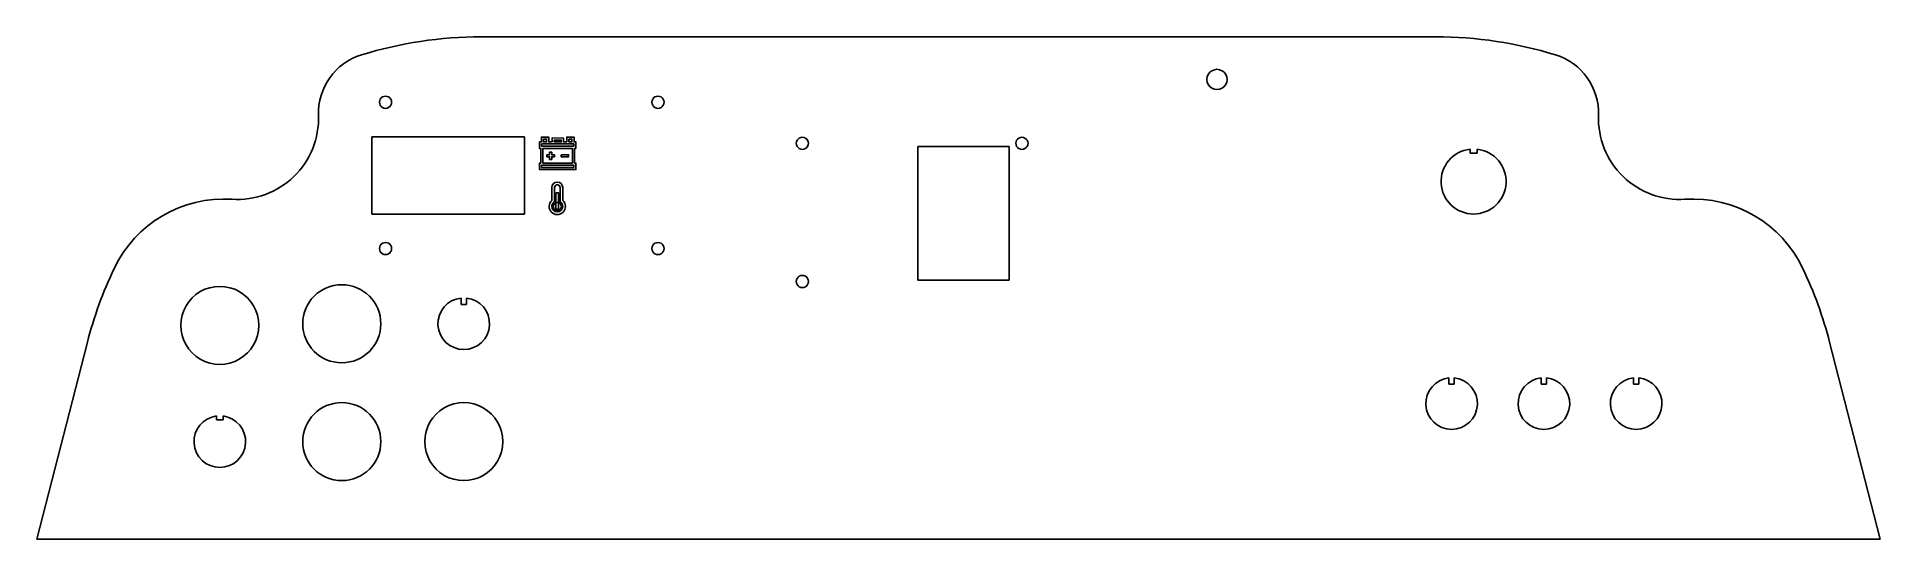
# Model space of a CAD drawing. Extents: x 72 to 525, y 172 to 295.
import ezdxf

# ---------------------------------------------------------------- set-up
doc = ezdxf.new("R2010")
doc.units = 0
doc.layers.get('0').update_dxf_attribs({"linetype": 'CONTINUOUS'})

msp = doc.modelspace()

# ---------------------------------------------------------------- linework, layer by layer
at = {"color": 1}
for points in [[(415.432217, 295.18947), (181.022317, 295.18947)], [(154.203008, 270.640209), (154.203008, 251.673227)], [(154.203008, 270.640209), (191.637834, 270.640209)], [(191.637834, 251.673227), (191.637834, 270.640209)], [(288.24365, 268.236392), (288.24365, 235.393568)], [(288.24365, 268.236392), (310.704553, 268.236392)], [(310.704553, 235.393568), (310.704553, 268.236392)], [(423.85356, 266.647159), (423.85356, 267.600498)], [(425.549619, 267.600498), (425.549619, 266.647159)], [(423.85356, 266.647159), (425.549619, 266.647159)], [(191.637834, 251.673227), (154.203008, 251.673227)], [(310.704553, 235.393568), (288.24365, 235.393568)], [(176.094895, 229.461896), (176.094895, 231.026173)], [(177.392636, 231.026173), (177.392636, 229.461896)], [(176.094895, 229.461896), (177.392636, 229.461896)], [(84.325159, 220.160091), (71.926745, 171.81226), (524.528284, 171.81226)], [(512.129883, 220.160091), (524.528284, 171.81226)], [(418.661589, 209.846045), (418.661589, 211.410323)], [(418.661589, 209.846045), (419.959344, 209.846045)], [(419.959344, 211.410323), (419.959344, 209.846045)], [(441.322146, 209.846045), (441.322146, 211.410323)], [(441.322146, 209.846045), (442.6199, 209.846045)], [(442.6199, 211.410323), (442.6199, 209.846045)], [(463.982702, 209.846045), (463.982702, 211.410323)], [(463.982702, 209.846045), (465.280431, 209.846045)], [(465.280431, 211.410323), (465.280431, 209.846045)], [(116.064403, 201.097277), (116.064403, 202.060599)], [(116.064403, 201.097277), (117.631676, 201.097277)], [(117.631676, 202.060599), (117.631676, 201.097277)]]:
    msp.add_lwpolyline(points, dxfattribs=at)
for points in [[(364.195443, 284.716698)], [(159.04457, 279.12542)], [(225.928132, 279.12542)], [(261.390387, 269.035)], [(315.296539, 269.035)], [(159.04457, 243.187992)], [(225.928132, 243.187992)], [(261.390387, 235.094081)], [(126.432364, 224.319843)], [(156.38022, 224.720142)], [(156.38022, 195.770545)], [(186.328087, 195.770545)]]:
    msp.add_lwpolyline(points, close=True, dxfattribs=at)
at = {"color": 7}
for points in [[(204.290207, 267.790771), (204.290207, 269.392543), (203.84178, 269.392543), (203.84178, 270.5765), (202.036072, 270.5765), (202.036072, 269.392543), (201.198078, 269.392543), (201.204762, 270.328752), (198.446208, 270.347523), (198.439388, 269.392543), (197.605008, 269.392543), (197.605008, 270.5765), (195.7993, 270.5765), (195.7993, 269.392543), (195.350874, 269.392543), (195.350874, 267.790771), (195.665147, 267.790771), (195.665147, 264.192174), (195.350874, 264.192174), (195.350874, 262.590401), (204.290207, 262.590401), (204.290207, 264.192174), (203.941014, 264.192174), (203.941014, 267.790771)], [(195.874663, 268.881339), (203.766418, 268.881339), (203.766418, 268.301975), (195.874663, 268.301975)], [(196.188936, 264.192174), (196.188936, 267.779122), (203.417225, 267.779122), (203.417225, 264.192174)], [(196.323089, 270.065296), (197.081219, 270.065296), (197.081219, 269.392543), (196.323089, 269.392543)], [(198.966314, 269.832725), (200.677358, 269.821143), (200.674289, 269.392543), (198.963177, 269.392543)], [(202.559861, 270.065296), (203.317991, 270.065296), (203.317991, 269.392543), (202.559861, 269.392543)], [(203.766418, 263.101605), (195.874663, 263.101605), (195.874663, 263.68097), (203.766418, 263.68097)], [(198.344792, 266.886978), (197.821003, 266.886978), (197.821003, 266.24125), (197.15931, 266.24125), (197.15931, 265.730046), (197.821003, 265.730046), (197.821003, 265.084252), (198.344792, 265.084252), (198.344792, 265.730046), (199.006416, 265.730046), (199.006416, 266.24125), (198.344792, 266.24125)], [(200.634664, 266.24125), (202.481839, 266.24125), (202.481839, 265.730046), (200.634664, 265.730046)], [(199.381276, 256.868211), (200.046789, 256.868211), (200.046789, 252.875163), (199.381276, 252.875163)], [(200.712286, 253.540676)], [(201.045035, 255.02882)], [(199.714024, 252.209665)]]:
    msp.add_lwpolyline(points, close=True, dxfattribs=at)
for points in [[(198.383013, 258.199238), (198.383013, 255.028836)], [(198.82685, 254.532933), (199.048526, 254.731338), (199.048526, 258.199238)], [(200.379553, 258.199238), (200.379553, 254.731338), (200.60123, 254.532933)], [(201.045035, 255.02882), (201.045035, 258.199238)]]:
    msp.add_lwpolyline(points, dxfattribs=at)
at = {"color": 1}
for points in [[(181.022317, 295.18947), (171.06121, 295.18942), (161.156207, 293.698471), (151.636476, 290.766171)], [(444.818059, 290.766171), (435.298328, 293.698471), (425.393325, 295.18942), (415.432217, 295.18947)], [(151.636476, 290.766171), (145.168828, 288.773956), (140.841334, 282.691321), (141.079852, 275.928002)], [(455.374695, 275.928002), (455.613212, 282.691325), (451.285712, 288.773961), (444.818059, 290.766171)], [(359.204133, 284.716698), (359.204133, 285.60831), (359.679802, 286.432193), (360.45196, 286.877999)], [(360.45196, 286.877999), (361.224119, 287.323804), (362.175457, 287.323804), (362.947615, 286.877999)], [(362.947615, 286.877999), (363.719774, 286.432193), (364.195443, 285.60831), (364.195443, 284.716698)], [(156.798481, 280.4222), (157.261776, 280.689684), (157.832579, 280.689684), (158.295874, 280.4222)], [(223.682043, 280.4222), (224.145338, 280.689684), (224.716141, 280.689684), (225.179436, 280.4222)], [(360.45196, 282.555397), (359.679802, 283.001203), (359.204133, 283.825086), (359.204133, 284.716698)], [(362.947615, 282.555397), (362.175457, 282.109591), (361.224119, 282.109591), (360.45196, 282.555397)], [(364.195443, 284.716698), (364.195443, 283.825086), (363.719774, 283.001203), (362.947615, 282.555397)], [(156.049784, 279.12542), (156.049784, 279.660387), (156.335186, 280.154717), (156.798481, 280.4222)], [(156.798481, 277.828639), (156.335186, 278.096123), (156.049784, 278.590453), (156.049784, 279.12542)], [(158.295874, 277.828639), (157.832579, 277.561156), (157.261776, 277.561156), (156.798481, 277.828639)], [(158.295874, 280.4222), (158.759169, 280.154717), (159.04457, 279.660387), (159.04457, 279.12542)], [(159.04457, 279.12542), (159.04457, 278.590453), (158.759169, 278.096123), (158.295874, 277.828639)], [(222.933346, 279.12542), (222.933346, 279.660387), (223.218748, 280.154717), (223.682043, 280.4222)], [(223.682043, 277.828639), (223.218748, 278.096123), (222.933346, 278.590453), (222.933346, 279.12542)], [(225.179436, 277.828639), (224.716141, 277.561156), (224.145338, 277.561156), (223.682043, 277.828639)], [(225.179436, 280.4222), (225.642731, 280.154717), (225.928132, 279.660387), (225.928132, 279.12542)], [(225.928132, 279.12542), (225.928132, 278.590453), (225.642731, 278.096123), (225.179436, 277.828639)], [(135.040449, 260.905553), (139.084792, 264.835408), (141.278606, 270.292315), (141.079852, 275.928002)], [(455.374695, 275.928002), (455.175917, 270.292131), (457.369864, 264.835054), (461.41443, 260.905165)], [(258.395601, 269.035), (258.395601, 269.569967), (258.681002, 270.064297), (259.144297, 270.33178)], [(259.144297, 267.738219), (258.681002, 268.005703), (258.395601, 268.500033), (258.395601, 269.035)], [(259.144297, 270.33178), (259.607592, 270.599264), (260.178395, 270.599264), (260.64169, 270.33178)], [(260.64169, 267.738219), (260.178395, 267.470736), (259.607592, 267.470736), (259.144297, 267.738219)], [(260.64169, 270.33178), (261.104985, 270.064297), (261.390387, 269.569967), (261.390387, 269.035)], [(261.390387, 269.035), (261.390387, 268.500033), (261.104985, 268.005703), (260.64169, 267.738219)], [(312.301753, 269.035), (312.301753, 269.569967), (312.587154, 270.064297), (313.050449, 270.33178)], [(313.050449, 267.738219), (312.587154, 268.005703), (312.301753, 268.500033), (312.301753, 269.035)], [(313.050449, 270.33178), (313.513744, 270.599264), (314.084547, 270.599264), (314.547842, 270.33178)], [(314.547842, 267.738219), (314.084547, 267.470736), (313.513744, 267.470736), (313.050449, 267.738219)], [(314.547842, 270.33178), (315.011137, 270.064297), (315.296539, 269.569967), (315.296539, 269.035)], [(315.296539, 269.035), (315.296539, 268.500033), (315.011137, 268.005703), (314.547842, 267.738219)], [(423.852555, 267.600498), (419.631087, 267.149409), (416.500435, 263.474228), (416.7263, 259.23474)], [(432.675874, 259.23474), (432.901738, 263.474228), (429.771087, 267.149409), (425.549619, 267.600498)], [(119.85081, 255.299913), (125.478468, 254.939449), (130.996107, 256.975698), (135.040449, 260.905553)], [(416.7263, 259.23474), (416.952164, 254.995253), (420.455587, 251.673511), (424.701087, 251.673511)], [(424.701087, 251.673511), (428.946587, 251.673511), (432.450009, 254.995253), (432.675874, 259.23474)], [(461.41443, 260.905165), (465.458997, 256.975276), (470.976905, 254.939156), (476.604729, 255.299913)], [(119.85081, 255.299913), (107.630482, 256.083162), (96.16438, 249.347722), (90.898216, 238.292523)], [(505.55631, 238.291523), (500.290587, 249.346753), (488.824934, 256.082561), (476.604729, 255.299913)], [(156.049784, 243.187992), (156.049784, 243.722959), (156.335186, 244.217289), (156.798481, 244.484773)], [(156.798481, 244.484773), (157.261776, 244.752256), (157.832579, 244.752256), (158.295874, 244.484773)], [(158.295874, 244.484773), (158.759169, 244.217289), (159.04457, 243.722959), (159.04457, 243.187992)], [(222.933346, 243.187992), (222.933346, 243.722959), (223.218748, 244.217289), (223.682043, 244.484773)], [(223.682043, 244.484773), (224.145338, 244.752256), (224.716141, 244.752256), (225.179436, 244.484773)], [(225.179436, 244.484773), (225.642731, 244.217289), (225.928132, 243.722959), (225.928132, 243.187992)], [(156.798481, 241.891212), (156.335186, 242.158695), (156.049784, 242.653025), (156.049784, 243.187992)], [(158.295874, 241.891212), (157.832579, 241.623728), (157.261776, 241.623728), (156.798481, 241.891212)], [(159.04457, 243.187992), (159.04457, 242.653025), (158.759169, 242.158695), (158.295874, 241.891212)], [(223.682043, 241.891212), (223.218748, 242.158695), (222.933346, 242.653025), (222.933346, 243.187992)], [(225.179436, 241.891212), (224.716141, 241.623728), (224.145338, 241.623728), (223.682043, 241.891212)], [(225.928132, 243.187992), (225.928132, 242.653025), (225.642731, 242.158695), (225.179436, 241.891212)], [(90.898216, 238.292523), (88.127046, 232.474705), (85.925722, 226.402226), (84.325059, 220.160091)], [(258.395601, 235.094081), (258.395601, 235.629048), (258.681002, 236.123378), (259.144297, 236.390862)], [(259.144297, 236.390862), (259.607592, 236.658345), (260.178395, 236.658345), (260.64169, 236.390862)], [(260.64169, 236.390862), (261.104985, 236.123378), (261.390387, 235.629048), (261.390387, 235.094081)], [(512.129883, 220.160091), (510.529024, 226.401899), (508.327562, 232.474041), (505.55631, 238.291523)], [(107.265713, 224.319843), (107.265713, 227.743636), (109.092284, 230.90735), (112.057376, 232.619247)], [(112.057376, 232.619247), (115.022467, 234.331143), (118.67561, 234.331143), (121.640701, 232.619247)], [(121.640701, 232.619247), (124.605793, 230.90735), (126.432364, 227.743636), (126.432364, 224.319843)], [(137.213569, 224.720142), (137.213569, 230.012866), (141.50417, 234.303467), (146.796895, 234.303467)], [(146.796895, 234.303467), (152.089619, 234.303467), (156.38022, 230.012866), (156.38022, 224.720142)], [(176.094895, 231.026173), (172.737961, 230.680736), (170.240175, 227.76586), (170.413121, 224.395634)], [(183.07441, 224.395634), (183.247356, 227.76586), (180.74957, 230.680736), (177.392636, 231.026173)], [(259.144297, 233.797301), (258.681002, 234.064784), (258.395601, 234.559114), (258.395601, 235.094081)], [(260.64169, 233.797301), (260.178395, 233.529817), (259.607592, 233.529817), (259.144297, 233.797301)], [(261.390387, 235.094081), (261.390387, 234.559114), (261.104985, 234.064784), (260.64169, 233.797301)], [(112.057376, 216.02044), (109.092284, 217.732336), (107.265713, 220.896051), (107.265713, 224.319843)], [(126.432364, 224.319843), (126.432364, 220.896051), (124.605793, 217.732336), (121.640701, 216.02044)], [(146.796895, 215.136817), (141.50417, 215.136817), (137.213569, 219.427417), (137.213569, 224.720142)], [(156.38022, 224.720142), (156.38022, 219.427417), (152.089619, 215.136817), (146.796895, 215.136817)], [(170.413121, 224.395634), (170.586067, 221.025409), (173.369105, 218.381522), (176.743765, 218.381522)], [(176.743765, 218.381522), (180.118425, 218.381522), (182.901464, 221.025409), (183.07441, 224.395634)], [(121.640701, 216.02044), (118.67561, 214.308543), (115.022467, 214.308543), (112.057376, 216.02044)], [(418.661589, 211.410323), (415.304657, 211.064882), (412.806874, 208.150005), (412.979822, 204.779781)], [(425.64111, 204.779781), (425.814058, 208.150005), (423.316276, 211.064882), (419.959344, 211.410323)], [(441.322146, 211.410323), (437.965214, 211.064882), (435.467431, 208.150005), (435.640379, 204.779781)], [(448.301667, 204.779781), (448.474615, 208.150005), (445.976832, 211.064882), (442.6199, 211.410323)], [(463.982702, 211.410323), (460.625767, 211.064889), (458.127978, 208.150013), (458.300922, 204.779786)], [(470.962211, 204.779786), (471.135155, 208.150013), (468.637366, 211.064889), (465.280431, 211.410323)], [(137.213569, 195.770545), (137.213569, 201.06327), (141.50417, 205.353871), (146.796895, 205.353871)], [(146.796895, 205.353871), (152.089619, 205.353871), (156.38022, 201.06327), (156.38022, 195.770545)], [(167.161436, 195.770545), (167.161436, 199.194338), (168.988007, 202.358052), (171.953099, 204.069949)], [(171.953099, 204.069949), (174.91819, 205.781845), (178.571333, 205.781845), (181.536424, 204.069949)], [(181.536424, 204.069949), (184.501516, 202.358052), (186.328087, 199.194338), (186.328087, 195.770545)], [(412.979822, 204.779781), (413.15277, 201.409557), (415.935807, 198.765672), (419.310466, 198.765672)], [(419.310466, 198.765672), (422.685125, 198.765672), (425.468163, 201.409557), (425.64111, 204.779781)], [(435.640379, 204.779781), (435.813326, 201.409557), (438.596364, 198.765672), (441.971023, 198.765672)], [(441.971023, 198.765672), (445.345682, 198.765672), (448.128719, 201.409557), (448.301667, 204.779781)], [(458.300922, 204.779786), (458.473866, 201.409559), (461.256905, 198.765671), (464.631566, 198.765671)], [(464.631566, 198.765671), (468.006228, 198.765671), (470.789267, 201.409559), (470.962211, 204.779786)], [(116.064403, 202.060599), (112.74161, 201.646653), (110.313862, 198.719727), (110.521233, 195.377676)], [(123.174846, 195.377676), (123.382217, 198.719727), (120.954469, 201.646653), (117.631676, 202.060599)], [(110.521233, 195.377676), (110.728604, 192.035626), (113.499562, 189.431274), (116.84804, 189.431274)], [(116.84804, 189.431274), (120.196517, 189.431274), (122.967475, 192.035626), (123.174846, 195.377676)], [(146.796895, 186.18722), (141.50417, 186.18722), (137.213569, 190.477821), (137.213569, 195.770545)], [(156.38022, 195.770545), (156.38022, 190.477821), (152.089619, 186.18722), (146.796895, 186.18722)], [(171.953099, 187.471142), (168.988007, 189.183038), (167.161436, 192.346753), (167.161436, 195.770545)], [(186.328087, 195.770545), (186.328087, 192.346753), (184.501516, 189.183038), (181.536424, 187.471142)], [(181.536424, 187.471142), (178.571333, 185.759246), (174.91819, 185.759246), (171.953099, 187.471142)]]:
    msp.add_open_spline(points, degree=3, dxfattribs=at)
at = {"color": 7}
for points in [[(199.714024, 259.530249), (198.978929, 259.530249), (198.383013, 258.934333), (198.383013, 258.199238)], [(199.048526, 258.199238), (199.048526, 258.566786), (199.346492, 258.864752), (199.71404, 258.864752)], [(201.045035, 258.199238), (201.045035, 258.934333), (200.449119, 259.530249), (199.714024, 259.530249)], [(199.71404, 258.864752), (200.081587, 258.864752), (200.379553, 258.566801), (200.379553, 258.199238)], [(198.383013, 255.028836), (197.974552, 254.663253), (197.7175, 254.131975), (197.7175, 253.540676)], [(197.7175, 253.540676), (197.7175, 252.438018), (198.611381, 251.544152), (199.714024, 251.544152)], [(198.383013, 253.540676), (198.383013, 253.92496), (198.54587, 254.281449), (198.82685, 254.532933)], [(199.714024, 252.209665), (198.978929, 252.209665), (198.383013, 252.805581), (198.383013, 253.540676)], [(198.715762, 253.540676), (198.715762, 253.897321), (198.90603, 254.226874), (199.214893, 254.405197)], [(199.214893, 252.676156), (198.90603, 252.854478), (198.715762, 253.184032), (198.715762, 253.540676)], [(199.214893, 254.405197), (199.523757, 254.583519), (199.904292, 254.583519), (200.213155, 254.405197)], [(199.714024, 251.544152), (200.816667, 251.544152), (201.710548, 252.438018), (201.710548, 253.540676)], [(201.045066, 253.540676), (201.045035, 252.805581), (200.449119, 252.209665), (199.714024, 252.209665)], [(200.213155, 254.405197), (200.522019, 254.226874), (200.712286, 253.897321), (200.712286, 253.540676)], [(200.712286, 253.540676), (200.712286, 253.184032), (200.522019, 252.854478), (200.213155, 252.676156)], [(200.60123, 254.532933), (200.882209, 254.281449), (201.045066, 253.924976), (201.045066, 253.540676)], [(201.710548, 253.540676), (201.710548, 254.131975), (201.453496, 254.663253), (201.045035, 255.02882)], [(200.213155, 252.676156), (199.904292, 252.497834), (199.523757, 252.497834), (199.214893, 252.676156)]]:
    msp.add_open_spline(points, degree=3, dxfattribs=at)

doc.saveas('drawing.dxf')
